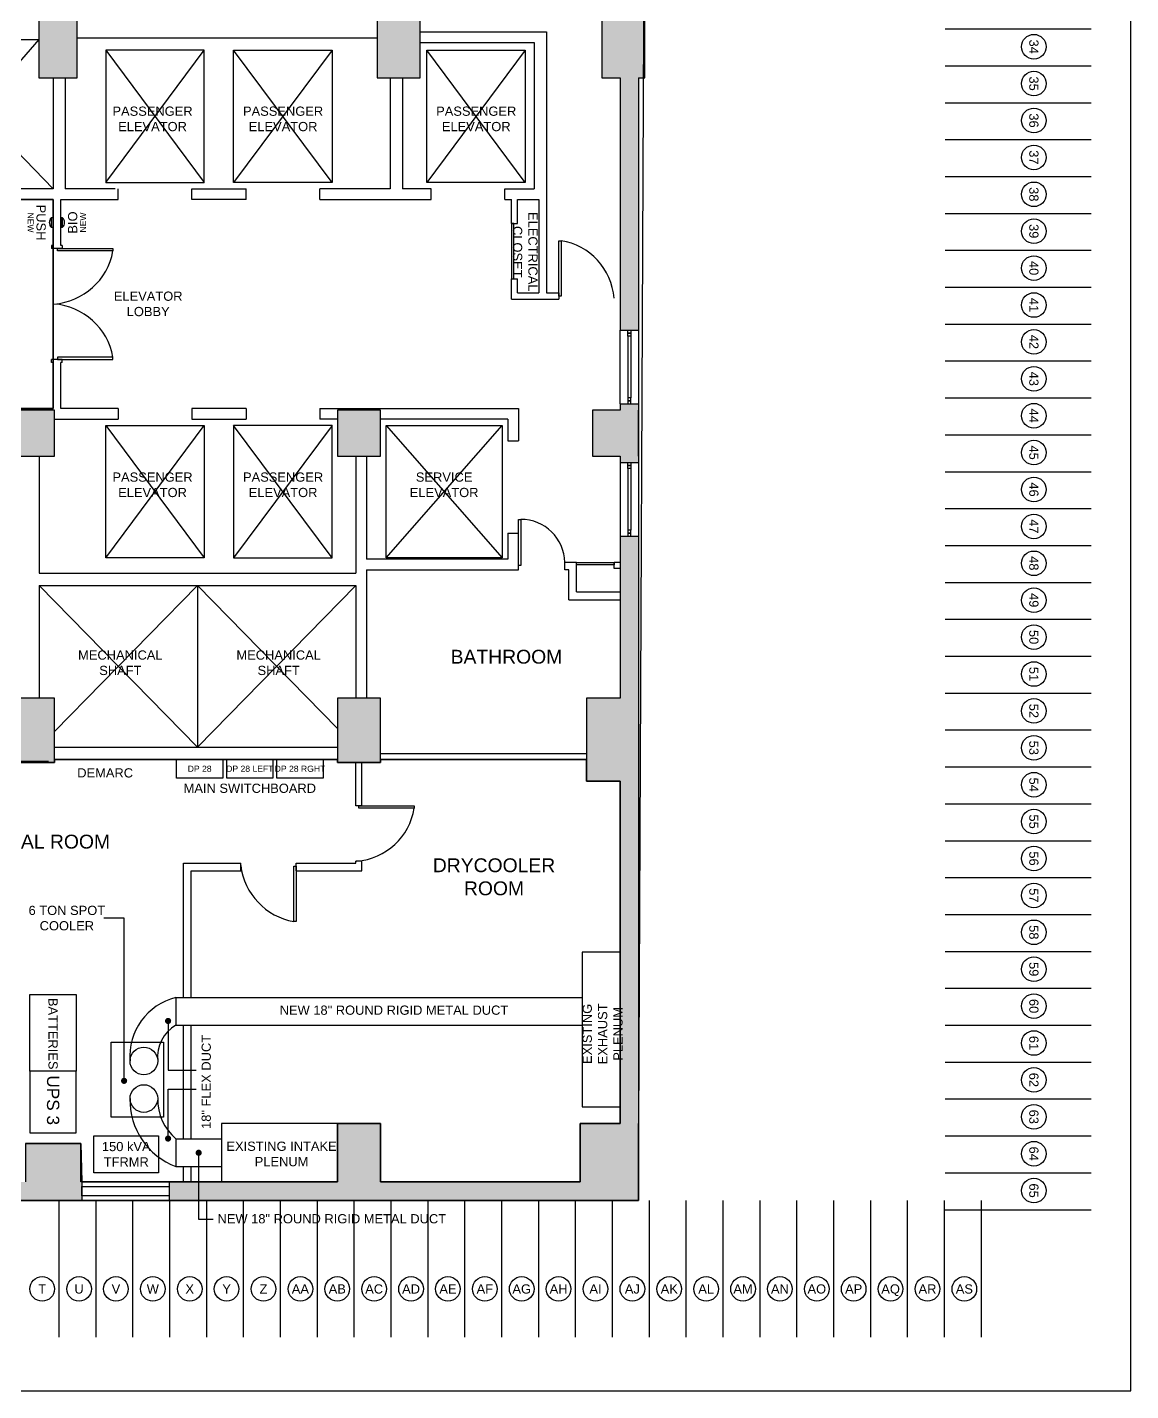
# Model space of a CAD drawing. Header units: inches. Extents: x 271316 to 275987, y 273433 to 275617.
# Drawn here: x 273937 to 274655, y 273604 to 274491 of the extents above; entities that cross this region are included whole.
import ezdxf
from ezdxf.enums import TextEntityAlignment as Align

# ---------------------------------------------------------------- set-up
doc = ezdxf.new("R2010")
doc.units = ezdxf.units.IN
doc.header["$LTSCALE"] = 48
doc.header["$MEASUREMENT"] = 0
for name, color, linetype in [('A-ANNO-TEXT-90', 1, 'Continuous'), ('A-ANNO-TEXT-DOOR', 1, 'Continuous'), ('A-ANNO-TEXT-VNSNY', 4, 'Continuous'), ('A-COLS', 6, 'Continuous'), ('A-COLS-PATT', 8, 'Continuous'), ('A-FLOR-DOOR', 3, 'Continuous'), ('A-FLOR-ELEV', 1, 'Continuous'), ('A-FLOR-EQUIP', 3, 'Continuous'), ('A-FLOR-GLAZ', 2, 'Continuous'), ('A-FLOR-PART', 6, 'Continuous'), ('A-FLOR-TILE', 8, 'Continuous'), ('E-ELEC-SEC-CONTROL', 1, 'Continuous'), ('M-MECH-DUCT', 3, 'Continuous')]:
    doc.layers.add(name, color=color, linetype=linetype)
doc.styles.add('BLTEXT', font='arial.ttf', dxfattribs={"height": 6})
doc.styles.add('HBA-DimT', font='ARCHS.SHX', dxfattribs={"width": 0.8})
doc.styles.add('TITLES', font='arial.ttf')
doc.dimstyles.new('MJH ISO-25', dxfattribs={"dimscale": 2, "dimtxt": 2, "dimasz": 2, "dimexe": 1, "dimexo": 2, "dimtad": 1, "dimzin": 9, "dimlunit": 4, "dimtxsty": 'HBA-DimT', "dimblk": 'ARCHTICK', "dimcen": 2.5, "dimdle": 1, "dimclrd": 256, "dimclre": 256, "dimclrt": 4, "dimadec": 0, "dimazin": 0, "dimtfac": 0.75, "dimtmove": 0, "dimatfit": 3, "dimldrblk": 'DOT', "dimfxl": 1, "dimfrac": 1, "dimlwd": -1, "dimlwe": -1, "dimarcsym": 0})

# ---------------------------------------------------------------- blocks, each defined once
blk = doc.blocks.new('ACCESSCONTROL')
at = {"linetype": 'Continuous'}
blk.add_lwpolyline([(-3, -1.25), (3, -1.25), (3, 0), (-3, 0)], close=True, dxfattribs=at)
blk.add_arc((0, 1.73), 4.22, 224.76027, 315.23973, dxfattribs=at)
at = {"linetype": 'Continuous', "style": 'BLTEXT'}
for tag, height, p in [('ACTYPE', 6, (0, -7.76)), ('ACSTAT', 4, (0, -14.54))]:
    blk.add_attdef(tag, text='', height=height, dxfattribs=at).set_placement(p, align=Align.MIDDLE_CENTER)
blk = doc.blocks.new('_Dot')
at = {"color": 0, "linetype": 'ByBlock', "lineweight": -2}
blk.add_line((-0.5, 0), (-1, 0), dxfattribs=at)
at = {"color": 0, "linetype": 'ByBlock', "const_width": 0.5}
blk.add_lwpolyline([(-0.25, 0, 1), (0.25, 0, 1)], format="xyb", close=True, dxfattribs=at)
blk = doc.blocks.new('_ArchTick')
at = {"color": 0, "linetype": 'ByBlock', "const_width": 0.15}
blk.add_lwpolyline([(-0.5, -0.5), (0.5, 0.5)], dxfattribs=at)
blk = doc.blocks.new('DOORNUM')
at = {"linetype": 'Continuous'}
blk.add_circle((0, 0), 8, dxfattribs=at)
at = {"linetype": 'Continuous', "style": 'BLTEXT'}
blk.add_attdef('DOORNUM', text='', height=6, dxfattribs=at).set_placement((0, 0), align=Align.MIDDLE_CENTER)

msp = doc.modelspace()

# ---------------------------------------------------------------- hatches: boundary and pattern name
at = {"layer": 'A-COLS-PATT'}
for points in [[(274338.8969, 274502.6448), (274338.8969, 274568.7464), (274322.8969, 274568.7464), (274322.8969, 274502.6448), (274310.8969, 274502.6448), (274310.8969, 274457.6448), (274322.8969, 274457.6448), (274322.8969, 274293.6448), (274334.8969, 274293.6448), (274334.8969, 274457.6448), (274338.8969, 274457.6448)], [(273969.6775, 274505.6448), (273944.6775, 274505.6448), (273944.6775, 274457.6448), (273969.6775, 274457.6448)], [(274192.6775, 274502.6448), (274164.6775, 274502.6448), (274164.6775, 274457.6448), (274192.6775, 274457.6448)], [(274334.8969, 274245.6448), (274322.8969, 274245.6448), (274322.8969, 274241.6448), (274304.8969, 274241.6448), (274304.8969, 274211.6448), (274322.8969, 274211.6448), (274322.8969, 274207.6448), (274334.8969, 274207.6448)], [(273926.8969, 274241.6448), (273926.8969, 274211.6448), (273954.8969, 274211.6448), (273954.8969, 274241.6448)], [(274138.8969, 274241.6448), (274138.8969, 274211.6448), (274166.8969, 274211.6448), (274166.8969, 274241.6448)], [(274029.5303, 273739.6448), (274029.5303, 273727.6448), (274334.8969, 273727.6448), (274334.8969, 274159.6448), (274322.8969, 274159.6448), (274322.8969, 274054.3393), (274300.8969, 274054.3393), (274300.8969, 274000.3393), (274322.8969, 274000.3393), (274322.8969, 273777.6448), (274296.8969, 273777.6448), (274296.8969, 273739.6448), (274166.8969, 273739.6448), (274166.8969, 273777.6448), (274138.8969, 273777.6448), (274138.8969, 273739.6448)], [(273926.8969, 274054.3393), (273926.8969, 274012.3393), (273954.8969, 274012.3393), (273954.8969, 274054.3393)], [(274138.8969, 274054.3393), (274138.8969, 274012.3393), (274166.8969, 274012.3393), (274166.8969, 274054.3393)], [(273972.5303, 273727.6448), (273972.5303, 273739.6448), (273971.8969, 273739.6448), (273971.8969, 273764.6448), (273935.8969, 273764.6448), (273935.8969, 273739.6448), (273919.8969, 273739.6448), (273919.8969, 273727.6448)]]:
    msp.add_hatch(color=256, dxfattribs=at).paths.add_polyline_path(points)

# ---------------------------------------------------------------- linework, layer by layer
for points in [[(273648.837, 275263.6448), (273491.737, 273727.6448), (274334.8969, 273727.6448), (274338.8969, 274633.6448), (274525.6469, 274633.6448), (274525.6469, 275063.6449), (274534.6469, 275063.6449), (274534.6469, 275265.6449), (273649.0416, 275265.6449)], [(273926.8969, 274378.6448), (273953.8969, 274378.6448), (273953.8969, 274242.6448), (273926.8969, 274242.6448)], [(273926.8969, 274242.6448), (273953.8969, 274242.6448), (273953.8969, 274378.6448), (273926.8969, 274378.6448)], [(273926.8969, 274012.3393), (273954.8969, 274012.3393), (273954.8969, 274014.3393), (274138.8969, 274014.3393), (274138.8969, 274012.3393), (274166.8969, 274012.3393), (274166.8969, 274014.3393), (274300.8969, 274014.3393), (274300.8969, 274000.3393), (274322.8969, 274000.3393), (274322.8969, 273777.6448), (274296.8969, 273777.6448), (274296.8969, 273739.6448), (274166.8969, 273739.6448), (274166.8969, 273777.6448), (274138.8969, 273777.6448), (274138.8969, 273739.6448), (273971.8969, 273739.6448), (273971.8969, 273764.6448), (273935.8969, 273764.6448)], [(273935.8969, 273764.6448), (273971.8969, 273764.6448), (273972.5303, 273739.6448), (274138.8969, 273739.6448), (274138.8969, 273777.6448), (274166.8969, 273777.6448), (274166.8969, 273739.6448), (274296.8969, 273739.6448), (274296.8969, 273777.6448), (274322.8969, 273777.6448), (274322.8969, 274000.3393), (274300.8969, 274000.3393), (274300.8969, 274014.3393), (274166.8969, 274014.3393), (274166.8969, 274012.3393), (274138.8969, 274012.3393), (274138.8969, 274014.3393), (273954.8969, 274014.3393), (273954.8969, 274012.3393), (273926.8969, 274012.3393)]]:
    msp.add_lwpolyline(points)
at = {"layer": 'A-ANNO-TEXT-90'}
for p, q in [((274000.1333, 273911.2071), (273987.0273, 273911.2071)), ((274000.1333, 273809.3801), (274000.1333, 273911.2071)), ((274048.6286, 273754.6021), (274048.6286, 273715.4979)), ((274048.6286, 273715.4979), (274058.1668, 273715.4979))]:
    msp.add_line(p, q, dxfattribs=at)
at = {"layer": 'A-COLS'}
for p, q in [((274322.8969, 274457.6448), (274322.8969, 274293.6448)), ((274334.8969, 274457.6448), (274334.8969, 273727.6448)), ((274322.8969, 274293.6448), (274334.8969, 274293.6448)), ((274322.8969, 274245.6448), (274334.8969, 274245.6448)), ((274322.8969, 274245.6448), (274322.8969, 274241.6448)), ((274322.8969, 274211.6448), (274322.8969, 274207.6448)), ((274322.8969, 274207.6448), (274334.8969, 274207.6448)), ((274322.8969, 274159.6448), (274334.8969, 274159.6448)), ((274029.5303, 273739.6448), (273971.8969, 273739.6448)), ((273972.5303, 273739.6448), (273972.5303, 273727.6448)), ((274138.8969, 273739.6448), (274029.5303, 273739.6448)), ((274029.5303, 273739.6448), (274029.5303, 273727.6448)), ((274029.5303, 273727.6448), (273490.5949, 273727.6448)), ((274334.8969, 273727.6448), (274029.5303, 273727.6448))]:
    msp.add_line(p, q, dxfattribs=at)
for points in [[(273944.6775, 274505.6448), (273944.6775, 274457.6448), (273969.6775, 274457.6448), (273969.6775, 274505.6448)], [(274164.6775, 274502.6448), (274164.6775, 274457.6448), (274192.6775, 274457.6448), (274192.6775, 274502.6448)], [(273926.8969, 274241.6448), (273926.8969, 274211.6448), (273954.8969, 274211.6448), (273954.8969, 274241.6448)], [(274138.8969, 274241.6448), (274138.8969, 274211.6448), (274166.8969, 274211.6448), (274166.8969, 274241.6448)], [(273926.8969, 274054.3393), (273926.8969, 274012.3393), (273954.8969, 274012.3393), (273954.8969, 274054.3393)], [(274138.8969, 274054.3393), (274138.8969, 274012.3393), (274166.8969, 274012.3393), (274166.8969, 274054.3393)]]:
    msp.add_lwpolyline(points, close=True, dxfattribs=at)
for points in [[(274322.8969, 274502.6448), (274310.8969, 274502.6448), (274310.8969, 274457.6448), (274322.8969, 274457.6448)], [(274334.8969, 274457.6448), (274338.8969, 274457.6448), (274338.8969, 274502.6448)], [(274322.8969, 274241.6448), (274304.8969, 274241.6448), (274304.8969, 274211.6448), (274322.8969, 274211.6448)], [(274334.8969, 274211.6448), (274334.8969, 274241.6448)], [(274322.8969, 274159.6448), (274322.8969, 274054.3393), (274300.8969, 274054.3393), (274300.8969, 274000.3393), (274322.8969, 274000.3393), (274322.8969, 273777.6448), (274296.8969, 273777.6448), (274296.8969, 273739.6448), (274166.8969, 273739.6448), (274166.8969, 273777.6448), (274138.8969, 273777.6448), (274138.8969, 273739.6448)], [(274296.8969, 273727.6448), (274334.8969, 273727.6448), (274334.8969, 273777.6448)], [(273971.8969, 273739.6448), (273971.8969, 273764.6448), (273935.8969, 273764.6448), (273935.8969, 273739.6448)], [(273935.8969, 273727.6448), (273935.8969, 273727.6448), (273971.8969, 273727.6448)]]:
    msp.add_lwpolyline(points, dxfattribs=at)
at = {"layer": 'A-FLOR-DOOR'}
for points in [[(274252.1027, 274363.0615), (274252.1027, 274327.0615), (274253.6027, 274327.0615), (274253.6027, 274363.0615)], [(274282.8969, 274315.8109), (274282.8969, 274351.8109), (274284.3969, 274351.8109), (274284.3969, 274315.8109)], [(273956.8969, 274346.6448), (273992.8969, 274346.6448), (273992.8969, 274345.1448), (273956.8969, 274345.1448)], [(273956.8969, 274274.6448), (273992.8969, 274274.6448), (273992.8969, 274276.1448), (273956.8969, 274276.1448)], [(274256.7615, 274140.5846), (274256.7615, 274170.5846), (274258.2615, 274170.5846), (274258.2615, 274140.5846)], [(274294.488, 274142.5846), (274318.8969, 274142.5846), (274318.8969, 274141.0846), (274294.488, 274141.0846)], [(274152.8969, 273984.3118), (274188.8969, 273984.3118), (274188.8969, 273982.8118), (274152.8969, 273982.8118)], [(274112.0338, 273944.9218), (274112.0338, 273908.9218), (274110.5338, 273908.9218), (274110.5338, 273944.9218)]]:
    msp.add_lwpolyline(points, close=True, dxfattribs=at)
at = {"layer": 'A-FLOR-DOOR', "color": 8}
for centre, radius, start, end in [((274278.0324, 274311.3314), 40.9767, 4.2413418, 81.0646543), ((273951.5146, 274352.5888), 42.0465, 274.0004922, 349.8024604), ((273951.5146, 274268.7008), 42.0465, 10.1975396, 85.9995078), ((274258.3214, 274142.1162), 28.4685, 0.9427618, 90.1205379), ((274148.4174, 273989.1763), 40.9767, 274.2413418, 351.0646543), ((274118.2239, 273950.7453), 42.5246, 187.1915269, 259.5813952)]:
    msp.add_arc(centre, radius, start, end, dxfattribs=at)
at = {"layer": 'A-FLOR-ELEV', "color": 8}
for p, q in [((273944.6775, 274482.6448), (273859.8969, 274385.6448)), ((273953.8969, 274385.6448), (273859.8969, 274482.6448)), ((273988.1947, 274475.6448), (274052.2968, 274389.6448)), ((273988.1947, 274389.6448), (274052.2968, 274475.6448)), ((274135.5033, 274475.6448), (274071.4012, 274389.6448)), ((274135.5033, 274389.6448), (274071.4012, 274475.6448)), ((274261.1667, 274475.6448), (274197.0645, 274389.6448)), ((274261.1667, 274389.6448), (274197.0645, 274475.6448)), ((273988.1947, 274145.6448), (274052.2968, 274231.6448)), ((273988.1947, 274231.6448), (274052.2968, 274145.6448)), ((274135.5033, 274145.6448), (274071.4012, 274231.6448)), ((274135.5033, 274231.6448), (274071.4012, 274145.6448)), ((274170.5404, 274145.6448), (274246.1425, 274231.6448)), ((274170.5404, 274231.6448), (274246.1425, 274145.6448)), ((273944.8969, 274127.4921), (274047.8969, 274022.3393)), ((274047.8969, 274127.4921), (273954.8969, 274032.5483)), ((274150.8969, 274127.4921), (274047.8969, 274022.3393)), ((274047.8969, 274127.4921), (274138.8969, 274034.5901))]:
    msp.add_line(p, q, dxfattribs=at)
at = {"layer": 'A-FLOR-ELEV'}
msp.add_line((274047.8969, 274127.4921), (274047.8969, 274022.3393), dxfattribs=at)
for points in [[(273988.1947, 274475.6448), (273988.1947, 274389.6448), (274052.2968, 274389.6448), (274052.2968, 274475.6448)], [(274135.5033, 274475.6448), (274135.5033, 274389.6448), (274071.4012, 274389.6448), (274071.4012, 274475.6448)], [(274261.1667, 274475.6448), (274261.1667, 274389.6448), (274197.0645, 274389.6448), (274197.0645, 274475.6448)], [(273988.1947, 274145.6448), (273988.1947, 274231.6448), (274052.2968, 274231.6448), (274052.2968, 274145.6448)], [(274135.5033, 274145.6448), (274135.5033, 274231.6448), (274071.4012, 274231.6448), (274071.4012, 274145.6448)], [(274170.5404, 274145.6448), (274170.5404, 274231.6448), (274246.1425, 274231.6448), (274246.1425, 274145.6448)]]:
    msp.add_lwpolyline(points, close=True, dxfattribs=at)
at = {"layer": 'A-FLOR-EQUIP', "color": 2}
for points in [[(274064.2917, 274002.3393), (274034.2917, 274002.3393), (274034.2917, 274014.3393), (274064.2917, 274014.3393)], [(274096.9359, 274002.3393), (274066.9359, 274002.3393), (274066.9359, 274014.3393), (274096.9359, 274014.3393)], [(274129.5801, 274002.3393), (274099.5801, 274002.3393), (274099.5801, 274014.3393), (274129.5801, 274014.3393)], [(273968.8969, 273861.6448), (273968.8969, 273811.6448), (273938.8969, 273811.6448), (273938.8969, 273861.6448)], [(273991.6721, 273830.5027), (274025.6721, 273830.5027), (274025.6721, 273781.6758), (273991.6721, 273781.6758)], [(273938.8969, 273811.6448), (273938.8969, 273771.6448), (273968.8969, 273771.6448), (273968.8969, 273811.6448)], [(274022.5417, 273745.6448), (273980.5417, 273745.6448), (273980.5417, 273769.6448), (274022.5417, 273769.6448)]]:
    msp.add_lwpolyline(points, close=True, dxfattribs=at)
at = {"layer": 'A-FLOR-EQUIP'}
for centre in [(274012.9725, 273818.296), (274012.9725, 273793.8825)]:
    msp.add_circle(centre, 9, dxfattribs=at)
at = {"layer": 'A-FLOR-GLAZ'}
for p, q in [((274322.8969, 274245.6448), (274322.8969, 274293.6448)), ((274327.8968, 274289.6448), (274327.8969, 274249.6448)), ((274329.8968, 274289.6448), (274329.8969, 274249.6448)), ((274322.8969, 274207.6448), (274322.8969, 274159.6448)), ((274327.8968, 274203.6448), (274327.8969, 274163.6448)), ((274329.8968, 274203.6448), (274329.8969, 274163.6448))]:
    msp.add_line(p, q, dxfattribs=at)
for points in [[(274327.8968, 274293.6448), (274329.8968, 274293.6448), (274329.8968, 274291.6448), (274327.8968, 274291.6448)], [(274327.8968, 274291.6448), (274329.8968, 274291.6448), (274329.8968, 274289.6448), (274327.8968, 274289.6448)], [(274327.8969, 274247.6448), (274329.8969, 274247.6448), (274329.8969, 274249.6448), (274327.8969, 274249.6448)], [(274327.8969, 274245.6448), (274329.8969, 274245.6448), (274329.8969, 274247.6448), (274327.8969, 274247.6448)], [(274327.8968, 274207.6448), (274329.8968, 274207.6448), (274329.8968, 274205.6448), (274327.8968, 274205.6448)], [(274327.8968, 274205.6448), (274329.8968, 274205.6448), (274329.8968, 274203.6448), (274327.8968, 274203.6448)], [(274327.8969, 274161.6448), (274329.8969, 274161.6448), (274329.8969, 274163.6448), (274327.8969, 274163.6448)], [(274327.8969, 274159.6448), (274329.8969, 274159.6448), (274329.8969, 274161.6448), (274327.8969, 274161.6448)], [(273972.5303, 273736.6448), (274029.5303, 273736.6448), (274029.5303, 273730.6448), (273972.5303, 273730.6448)]]:
    msp.add_lwpolyline(points, close=True, dxfattribs=at)
at = {"layer": 'A-FLOR-PART'}
for p, q in [((274192.6775, 274487.6448), (274274.8969, 274487.6448)), ((274274.8969, 274487.6448), (274274.8969, 274317.8109)), ((274164.6775, 274483.6448), (273969.6775, 274483.6448)), ((274192.6775, 274480.6448), (274266.8969, 274480.6448)), ((274266.8969, 274480.6448), (274266.8969, 274385.6448)), ((273953.8969, 274457.6448), (273953.8969, 274385.6448)), ((273961.8969, 274457.6448), (273961.8969, 274385.6448)), ((274173.257, 274457.6448), (274173.257, 274385.6448)), ((274181.257, 274457.6448), (274181.257, 274385.6448)), ((273953.8969, 274348.6448), (273953.8969, 274378.6448)), ((273958.8969, 274378.6448), (273996.2457, 274378.6448)), ((273958.8969, 274348.6448), (273958.8969, 274378.6448)), ((273996.2457, 274381.6448), (273996.2457, 274385.6448)), ((273996.2457, 274378.6448), (273996.2457, 274385.6448)), ((274044.2457, 274378.6448), (274044.2457, 274385.6448)), ((274044.2457, 274385.6448), (274079.4523, 274385.6448)), ((274044.2457, 274378.6448), (274044.2457, 274385.6448)), ((274079.4523, 274378.6448), (274044.2457, 274378.6448)), ((274079.4523, 274378.6448), (274079.4523, 274385.6448)), ((274127.4523, 274378.6448), (274127.4523, 274385.6448)), ((274173.257, 274385.6448), (274127.4523, 274385.6448)), ((274127.4523, 274378.6448), (274199.9265, 274378.6448)), ((274199.9265, 274385.6448), (274181.257, 274385.6448)), ((274199.9265, 274378.6448), (274199.9265, 274385.6448)), ((274247.9265, 274378.6448), (274247.9265, 274385.6448)), ((274247.9265, 274385.6448), (274266.8969, 274385.6448)), ((274247.9265, 274378.6448), (274252.1027, 274378.6448)), ((274252.1027, 274363.0615), (274252.1027, 274378.6448)), ((274256.1027, 274363.0615), (274256.1027, 274378.6448)), ((274256.1027, 274378.6448), (274269.8969, 274378.6448)), ((274269.8969, 274378.6448), (274269.8969, 274317.8109)), ((274252.1027, 274363.0615), (274256.1027, 274363.0615)), ((273952.8969, 274348.6448), (273952.8969, 274346.6448)), ((273953.8969, 274348.6448), (273952.8969, 274348.6448)), ((273959.8969, 274346.6448), (273952.8969, 274346.6448)), ((273959.8969, 274348.6448), (273958.8969, 274348.6448)), ((273959.8969, 274348.6448), (273959.8969, 274346.6448)), ((274252.1027, 274313.8109), (274252.1027, 274327.0615)), ((274252.1027, 274327.0615), (274256.1027, 274327.0615)), ((274256.1027, 274317.8109), (274256.1027, 274327.0615)), ((274256.1027, 274317.8109), (274269.8969, 274317.8109)), ((274274.8969, 274317.8109), (274282.8969, 274317.8109)), ((274282.8969, 274317.8109), (274282.8969, 274313.8109)), ((274252.1027, 274313.8109), (274282.8969, 274313.8109)), ((273959.8969, 274274.6448), (273952.8969, 274274.6448)), ((273952.8969, 274272.6448), (273952.8969, 274274.6448)), ((273953.8969, 274272.6448), (273952.8969, 274272.6448)), ((273953.8969, 274242.6448), (273953.8969, 274272.6448)), ((273958.8969, 274242.6448), (273958.8969, 274272.6448)), ((273959.8969, 274272.6448), (273958.8969, 274272.6448)), ((273959.8969, 274272.6448), (273959.8969, 274274.6448)), ((273926.8969, 274242.6448), (273953.8969, 274242.6448)), ((273996.2457, 274242.6448), (273958.8969, 274242.6448)), ((273996.2457, 274242.6448), (273996.2457, 274235.6448)), ((273996.2457, 274239.6448), (273996.2457, 274235.6448)), ((274079.4523, 274242.6448), (274044.2457, 274242.6448)), ((274044.2457, 274242.6448), (274044.2457, 274235.6448)), ((274044.2457, 274242.6448), (274044.2457, 274235.6448)), ((274079.4523, 274242.6448), (274079.4523, 274235.6448)), ((274127.4523, 274242.6448), (274256.786, 274242.6448)), ((274127.4523, 274242.6448), (274127.4523, 274235.6448)), ((274256.786, 274242.6448), (274256.786, 274221.6448)), ((273954.8969, 274235.6448), (273996.2457, 274235.6448)), ((274044.2457, 274235.6448), (274079.4523, 274235.6448)), ((274138.8969, 274235.6448), (274127.4523, 274235.6448)), ((274249.786, 274235.6448), (274166.8969, 274235.6448)), ((274249.786, 274235.6448), (274249.786, 274221.6448)), ((274249.786, 274221.6448), (274256.786, 274221.6448)), ((273944.8969, 274211.6448), (273944.8969, 274135.4921)), ((274150.8969, 274211.6448), (274150.8969, 274135.4921)), ((274157.8969, 274211.6448), (274157.8969, 274144.6448)), ((274249.786, 274161.6448), (274249.786, 274144.6448)), ((274249.786, 274161.6448), (274256.786, 274161.6448)), ((274256.786, 274137.6448), (274256.786, 274161.6448)), ((274249.786, 274144.6448), (274157.8969, 274144.6448)), ((274286.786, 274137.6448), (274286.786, 274142.5846)), ((274294.488, 274142.5846), (274286.786, 274142.5846)), ((274294.488, 274123.3339), (274294.488, 274142.5846)), ((274318.8969, 274138.5846), (274318.8969, 274142.5846)), ((274322.8969, 274142.5846), (274318.8969, 274142.5846)), ((274322.8969, 274138.5846), (274318.8969, 274138.5846)), ((273944.8969, 274135.4921), (274150.8969, 274135.4921)), ((274157.8969, 274137.6448), (274157.8969, 274054.3393)), ((274157.8969, 274137.6448), (274256.786, 274137.6448)), ((274289.488, 274137.6448), (274286.786, 274137.6448)), ((274289.488, 274118.3339), (274289.488, 274137.6448)), ((273944.8969, 274127.4921), (273944.8969, 274054.3393)), ((273944.8969, 274127.4921), (274150.8969, 274127.4921)), ((274150.8969, 274127.4921), (274150.8969, 274054.3393)), ((274294.488, 274123.3339), (274322.8969, 274123.3339)), ((274289.488, 274118.3339), (274322.8969, 274118.3339)), ((273954.8969, 274022.3393), (274138.8969, 274022.3393)), ((273954.8969, 274014.3393), (274138.8969, 274014.3393)), ((274166.8969, 274018.3393), (274300.8969, 274018.3393)), ((274166.8969, 274014.3393), (274300.8969, 274014.3393)), ((273838.8968, 274013.3393), (273950.8969, 274013.3393)), ((274150.8969, 273984.3118), (274150.8969, 274012.3393)), ((274154.8969, 273984.3118), (274154.8969, 274012.3393)), ((274154.8969, 273984.3118), (274150.8969, 273984.3118)), ((274038.725, 273946.9218), (274076.0338, 273946.9218)), ((274038.725, 273859.6171), (274038.725, 273946.9218)), ((274076.0338, 273941.9218), (274076.0338, 273946.9218)), ((274112.0338, 273946.9218), (274150.8969, 273946.9218)), ((274112.0338, 273941.9218), (274112.0338, 273946.9218)), ((274150.8969, 273946.9218), (274150.8969, 273948.3118)), ((274154.8969, 273948.3118), (274150.8969, 273948.3118)), ((274154.8969, 273941.9218), (274154.8969, 273948.3118)), ((274043.725, 273941.9218), (274076.0338, 273941.9218)), ((274043.725, 273859.6171), (274043.725, 273941.9218)), ((274112.0338, 273941.9218), (274154.8969, 273941.9218)), ((274038.725, 273767.6448), (274038.725, 273841.6171)), ((274043.725, 273767.6448), (274043.725, 273841.6171)), ((274038.725, 273739.6448), (274038.725, 273749.6448)), ((274043.725, 273739.6448), (274043.725, 273749.6448))]:
    msp.add_line(p, q, dxfattribs=at)
for points in [[(273953.8969, 274385.6448), (273859.8969, 274385.6448), (273859.8969, 274482.6448), (273944.6775, 274482.6448)], [(273953.8969, 274378.6448), (273926.8969, 274378.6448)], [(273994.2457, 274385.6448), (273961.8969, 274385.6448)]]:
    msp.add_lwpolyline(points, dxfattribs=at)
at = {"layer": 'A-FLOR-TILE'}
for p, q in [((274629.2898, 274489.3612), (274534.3508, 274489.3612)), ((274629.2898, 274489.3612), (274534.3508, 274489.3612)), ((274629.2898, 274465.3612), (274534.3508, 274465.3612)), ((274629.2898, 274465.3612), (274534.3508, 274465.3612)), ((274629.2898, 274441.3612), (274534.3508, 274441.3612)), ((274629.2898, 274441.3612), (274534.3508, 274441.3612)), ((274629.2898, 274417.3612), (274534.3508, 274417.3612)), ((274629.2898, 274417.3612), (274534.3508, 274417.3612)), ((274629.2898, 274393.3612), (274534.3508, 274393.3612)), ((274629.2898, 274393.3612), (274534.3508, 274393.3612)), ((274629.2898, 274369.3612), (274534.3508, 274369.3612)), ((274629.2898, 274369.3612), (274534.3508, 274369.3612)), ((274629.2898, 274345.3612), (274534.3508, 274345.3612)), ((274629.2898, 274321.3612), (274534.3508, 274321.3612)), ((274629.2898, 274297.3612), (274534.3508, 274297.3612)), ((274629.2898, 274273.3612), (274534.3508, 274273.3612)), ((274629.2898, 274249.3612), (274534.3508, 274249.3612)), ((274629.2898, 274225.3612), (274534.3508, 274225.3612)), ((274629.2898, 274201.3612), (274534.3508, 274201.3612)), ((274629.2898, 274177.3612), (274534.3508, 274177.3612)), ((274629.2898, 274153.3612), (274534.3508, 274153.3612)), ((274629.2898, 274129.3612), (274534.3508, 274129.3612)), ((274629.2898, 274105.3612), (274534.3508, 274105.3612)), ((274629.2898, 274081.3612), (274534.3508, 274081.3612)), ((274629.2898, 274057.3612), (274534.3508, 274057.3612)), ((274629.2898, 274033.3612), (274534.3508, 274033.3612)), ((274629.2898, 274009.3612), (274534.3508, 274009.3612)), ((274629.2898, 273985.3612), (274534.3508, 273985.3612)), ((274629.2898, 273961.3612), (274534.3508, 273961.3612)), ((274629.2898, 273937.3612), (274534.3508, 273937.3612)), ((274629.2898, 273913.3612), (274534.3508, 273913.3612)), ((274629.2898, 273889.3612), (274534.3508, 273889.3612)), ((274629.2898, 273865.3612), (274534.3508, 273865.3612)), ((274629.2898, 273841.3612), (274534.3508, 273841.3612)), ((274629.2898, 273817.3612), (274534.3508, 273817.3612)), ((274629.2898, 273793.3612), (274534.3508, 273793.3612)), ((274629.2898, 273793.3612), (274534.3508, 273793.3612)), ((274629.2898, 273769.3612), (274534.3508, 273769.3612)), ((274629.2898, 273745.3612), (274534.3508, 273745.3612)), ((274629.2898, 273745.3612), (274534.3508, 273745.3612)), ((273957.6523, 273727.6448), (273957.6523, 273638.6747)), ((273981.6523, 273727.6448), (273981.6523, 273638.6747)), ((274005.6523, 273727.6448), (274005.6523, 273638.6747)), ((274029.6523, 273727.6448), (274029.6523, 273638.6747)), ((274053.6523, 273727.6448), (274053.6523, 273638.6747)), ((274077.6523, 273727.6448), (274077.6523, 273638.6747)), ((274101.6523, 273727.6448), (274101.6523, 273638.6747)), ((274125.6523, 273727.6448), (274125.6523, 273638.6747)), ((274125.6523, 273727.6448), (274125.6523, 273638.6747)), ((274149.6523, 273727.6448), (274149.6523, 273638.6747)), ((274173.6523, 273727.6448), (274173.6523, 273638.6747)), ((274197.6523, 273727.6448), (274197.6523, 273638.6747)), ((274221.6523, 273727.6448), (274221.6523, 273638.6747)), ((274221.6523, 273727.6448), (274221.6523, 273638.6747)), ((274245.6523, 273727.6448), (274245.6523, 273638.6747)), ((274269.6523, 273727.6448), (274269.6523, 273638.6747)), ((274293.6523, 273727.6448), (274293.6523, 273638.6747)), ((274317.6523, 273727.6448), (274317.6523, 273638.6747)), ((274317.6523, 273727.6448), (274317.6523, 273638.6747)), ((274341.6523, 273727.6448), (274341.6523, 273638.6747)), ((274365.6523, 273727.6448), (274365.6523, 273638.6747)), ((274389.6523, 273727.6448), (274389.6523, 273638.6747)), ((274413.6523, 273727.6448), (274413.6523, 273638.6747)), ((274413.6523, 273727.6448), (274413.6523, 273638.6747)), ((274437.6523, 273727.6448), (274437.6523, 273638.6747)), ((274461.6523, 273727.6448), (274461.6523, 273638.6747)), ((274485.6523, 273727.6448), (274485.6523, 273638.6747)), ((274509.6523, 273727.6448), (274509.6523, 273638.6747)), ((274533.6523, 273727.6448), (274533.6523, 273638.6747)), ((274557.6523, 273727.6448), (274557.6523, 273638.6747)), ((274629.2898, 273721.3612), (274534.3508, 273721.3612))]:
    msp.add_line(p, q, dxfattribs=at)
at = {"layer": 'DEFPOINTS'}
msp.add_lwpolyline([(274655.067, 275613.6825), (273293.478, 275613.6825), (273293.478, 273603.8309), (274655.067, 273603.8309)], close=True, dxfattribs=at)
at = {"layer": 'M-MECH-DUCT'}
for p, q in [((274033.8177, 273859.6171), (274298.1773, 273859.6171)), ((274033.8177, 273859.6171), (274033.8177, 273841.6171)), ((274033.8177, 273841.6171), (274298.1773, 273841.6171)), ((274033.8177, 273767.6448), (274063.4395, 273767.6448)), ((274033.8177, 273767.6448), (274033.8177, 273749.6448)), ((274033.8177, 273749.6448), (274063.4395, 273749.6448))]:
    msp.add_line(p, q, dxfattribs=at)
for points in [[(274322.8969, 273888.9921), (274298.1773, 273888.9921), (274298.1773, 273788.3731), (274322.8969, 273788.3731)], [(274138.8969, 273739.6448), (274138.8969, 273777.6448), (274063.4395, 273777.6448), (274063.4395, 273739.6448)]]:
    msp.add_lwpolyline(points, dxfattribs=at)
for centre, radius, start, end in [((274043.3378, 273821.3021), 39.4799, 103.9536602, 184.3669465), ((274046.2999, 273820.6083), 24.4371, 120.7163925, 185.4297472), ((274050.0123, 273792.757), 46.0535, 178.5996371, 249.4119981), ((274055.8458, 273793.3823), 33.877, 179.1538738, 229.4405636)]:
    msp.add_arc(centre, radius, start, end, dxfattribs=at)

# ---------------------------------------------------------------- block references
at = {"layer": 'A-ANNO-TEXT-90', "xscale": 4, "yscale": 4, "zscale": 4}
for p, rotation in [((274000.1333, 273805.3801), 270), ((274048.6286, 273758.6021), 90)]:
    msp.add_blockref('_Dot', p, dxfattribs=dict(at, rotation=rotation))
at = {"layer": 'A-ANNO-TEXT-DOOR', "rotation": 270}
for p, values in [((274592.0364, 274477.9969), {'DOORNUM': '34'}), ((274592.0364, 274453.9969), {'DOORNUM': '35'}), ((274592.0364, 274429.9969), {'DOORNUM': '36'}), ((274592.0364, 274405.9969), {'DOORNUM': '37'}), ((274592.0364, 274381.9969), {'DOORNUM': '38'}), ((274592.0364, 274357.9969), {'DOORNUM': '39'}), ((274592.0364, 274333.9969), {'DOORNUM': '40'}), ((274592.0364, 274309.9969), {'DOORNUM': '41'}), ((274592.0364, 274285.9969), {'DOORNUM': '42'}), ((274592.0364, 274261.9969), {'DOORNUM': '43'}), ((274592.0364, 274237.9969), {'DOORNUM': '44'}), ((274592.0364, 274213.9969), {'DOORNUM': '45'}), ((274592.0364, 274189.9969), {'DOORNUM': '46'}), ((274592.0364, 274165.9969), {'DOORNUM': '47'}), ((274592.0364, 274141.9969), {'DOORNUM': '48'}), ((274592.0364, 274117.9969), {'DOORNUM': '49'}), ((274592.0364, 274093.9969), {'DOORNUM': '50'}), ((274592.0364, 274069.9969), {'DOORNUM': '51'}), ((274592.0364, 274045.9969), {'DOORNUM': '52'}), ((274592.0364, 274021.9969), {'DOORNUM': '53'}), ((274592.0364, 273997.9969), {'DOORNUM': '54'}), ((274592.0364, 273973.9969), {'DOORNUM': '55'}), ((274592.0364, 273949.9969), {'DOORNUM': '56'}), ((274592.0364, 273925.9969), {'DOORNUM': '57'}), ((274592.0364, 273901.9969), {'DOORNUM': '58'}), ((274592.0364, 273877.9969), {'DOORNUM': '59'}), ((274592.0364, 273853.9969), {'DOORNUM': '60'}), ((274592.0364, 273829.9969), {'DOORNUM': '61'}), ((274592.0364, 273805.9969), {'DOORNUM': '62'}), ((274592.0364, 273781.9969), {'DOORNUM': '63'}), ((274592.0364, 273757.9969), {'DOORNUM': '64'}), ((274592.0364, 273733.9969), {'DOORNUM': '65'})]:
    msp.add_blockref('DOORNUM', p, dxfattribs=at).add_auto_attribs(values)
at = {"layer": 'A-ANNO-TEXT-VNSNY'}
for p, values in [((273946.8233, 273670.03), {'DOORNUM': 'T'}), ((273970.8233, 273670.03), {'DOORNUM': 'U'}), ((273994.8233, 273670.03), {'DOORNUM': 'V'}), ((274018.8233, 273670.03), {'DOORNUM': 'W'}), ((274042.8233, 273670.03), {'DOORNUM': 'X'}), ((274066.8233, 273670.03), {'DOORNUM': 'Y'}), ((274090.8233, 273670.03), {'DOORNUM': 'Z'}), ((274114.8233, 273670.03), {'DOORNUM': 'AA'}), ((274138.8233, 273670.03), {'DOORNUM': 'AB'}), ((274162.8233, 273670.03), {'DOORNUM': 'AC'}), ((274186.8233, 273670.03), {'DOORNUM': 'AD'}), ((274210.8233, 273670.03), {'DOORNUM': 'AE'}), ((274234.8233, 273670.03), {'DOORNUM': 'AF'}), ((274258.8233, 273670.03), {'DOORNUM': 'AG'}), ((274282.8233, 273670.03), {'DOORNUM': 'AH'}), ((274306.8233, 273670.03), {'DOORNUM': 'AI'}), ((274330.8233, 273670.03), {'DOORNUM': 'AJ'}), ((274354.8233, 273670.03), {'DOORNUM': 'AK'}), ((274378.8233, 273670.03), {'DOORNUM': 'AL'}), ((274402.8233, 273670.03), {'DOORNUM': 'AM'}), ((274426.8233, 273670.03), {'DOORNUM': 'AN'}), ((274450.8233, 273670.03), {'DOORNUM': 'AO'}), ((274474.8233, 273670.03), {'DOORNUM': 'AP'}), ((274498.8233, 273670.03), {'DOORNUM': 'AQ'}), ((274522.8233, 273670.03), {'DOORNUM': 'AR'}), ((274546.8233, 273670.03), {'DOORNUM': 'AS'})]:
    msp.add_blockref('DOORNUM', p, dxfattribs=at).add_auto_attribs(values)
at = {"layer": 'E-ELEC-SEC-CONTROL'}
for p, rotation, values in [((273953.8969, 274363.6448), 270, {'ACTYPE': 'PUSH', 'ACSTAT': 'NEW'}), ((273958.8969, 274363.6448), 90, {'ACTYPE': 'BIO', 'ACSTAT': 'NEW'})]:
    msp.add_blockref('ACCESSCONTROL', p, dxfattribs=dict(at, rotation=rotation)).add_auto_attribs(values)

# ---------------------------------------------------------------- texts
at = {"layer": 'A-ANNO-TEXT-90', "attachment_point": 5, "style": 'TITLES'}
for s, insert, char_height, width in [('PASSENGER ELEVATOR', (274018.6319, 274431.0191), 6, 75.957113), ('PASSENGER ELEVATOR', (274103.5727, 274431.0191), 6, 75.957113), ('PASSENGER ELEVATOR', (274229.236, 274431.0191), 6, 75.957113), ('ELEVATOR LOBBY', (274015.7995, 274310.6969), 6, 53.90521), ('PASSENGER ELEVATOR', (274018.6319, 274193.0191), 6, 75.957113), ('PASSENGER ELEVATOR', (274103.5727, 274193.0191), 6, 75.957113), ('SERVICE ELEVATOR', (274208.3414, 274193.0191), 6, 75.957113), ('MECHANICAL\\PSHAFT', (273997.6834, 274077.2734), 6, 75.957113), ('MECHANICAL\\PSHAFT', (274100.6834, 274077.2734), 6, 75.957113), ('BATHROOM', (274248.9025, 274081.1774), 9, 129.375657), ('DEMARC', (273987.8032, 274005.6461), 6, 32.343914), ('DP 28', (274049.2917, 274008.3393), 4, 40.301715), ('DP 28 LEFT', (274081.9359, 274008.3393), 4, 40.301715), ('DP 28 RGHT', (274114.5801, 274008.3393), 4, 40.301715), ('MAIN SWITCHBOARD', (274081.9359, 273995.6361), 6, 119.453182), ('ELECTRICAL ROOM', (273930.9253, 273960.9169), 9, 129.375657), ('6 TON SPOT COOLER', (273962.8846, 273911.2071), 6, 75.9375), ('150 kVA\\PTFRMR', (274001.5417, 273757.6448), 6, 41.999999), ('EXISTING INTAKE PLENUM', (274102.5671, 273757.8096), 6, 75.9375)]:
    msp.add_mtext(s, dxfattribs=dict(at, insert=insert, char_height=char_height, width=width))
for s, insert, char_height, width, rotation in [('ELECTRICAL CLOSET', (274261.0767, 274344.6262), 6, 67.520909, 270), ('BATTERIES', (273953.8969, 273836.04), 6, 32.343914, 270), ('EXISTING EXHAUST PLENUM', (274311.4923, 273835.9303), 6, 75.9375, 90), ('UPS 3', (273953.8969, 273792.791), 8, 32.343914, 270)]:
    msp.add_mtext(s, dxfattribs=dict(at, insert=insert, char_height=char_height, width=width, rotation=rotation))
for s, insert, char_height in [('DRYCOOLER \\PROOM', (274240.7987, 273938.0384), 9), ('NEW 18" ROUND RIGID METAL DUCT', (274175.723, 273851.3164), 6), ('NEW 18" ROUND RIGID METAL DUCT', (274135.2728, 273715.6386), 6)]:
    msp.add_mtext(s, dxfattribs=dict(at, insert=insert, char_height=char_height))
at = {"layer": 'A-ANNO-TEXT-90', "insert": (274053.592, 273804.6906), "char_height": 6, "attachment_point": 5, "rotation": 90, "style": 'TITLES'}
msp.add_mtext('18" FLEX DUCT', dxfattribs=at)

# ---------------------------------------------------------------- leaders
at = {"layer": 'A-ANNO-TEXT-90'}
for points in [[(274028.7596, 273844.3327), (274028.7596, 273812.2743), (274047.0574, 273812.2743)], [(274028.7596, 273767.8458), (274028.7596, 273799.9042), (274047.0574, 273799.9042)]]:
    msp.add_leader(points, dimstyle='MJH ISO-25', override={"dimgap": 0.625, "dimtad": 0}, dxfattribs=at)

doc.saveas('drawing.dxf')
